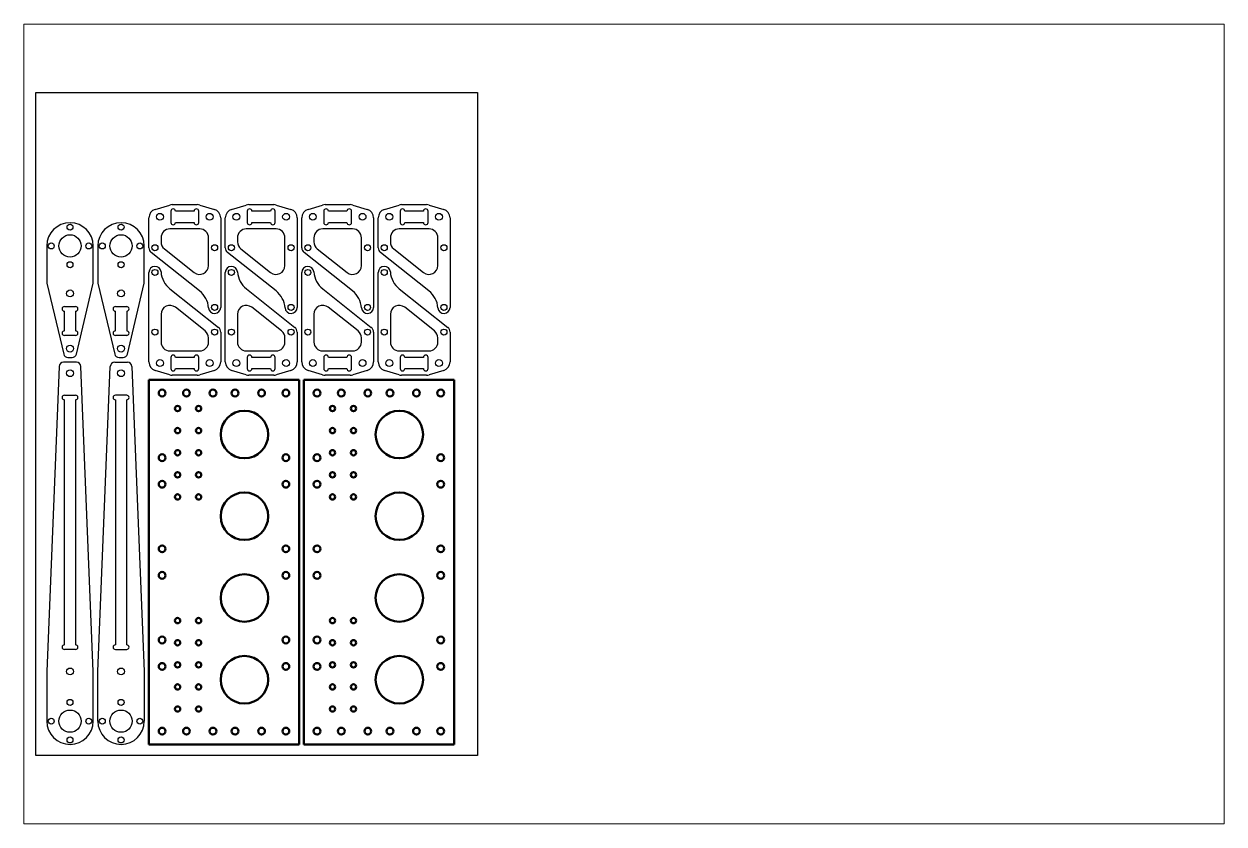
# Paper-space layout 'シート 1' of a CAD drawing. Extents: x 1.05 to 9.45, y 0.7 to 6.3.
# The model-space entities are those that its viewports show. They can reach past a viewport. Long polylines and large blocks are cut down to what shows.
import ezdxf

# ---------------------------------------------------------------- set-up
doc = ezdxf.new("R2010")
doc.units = 0
doc.header["$LTSCALE"] = 0.25
doc.header["$MEASUREMENT"] = 0
doc.layers.get('0').update_dxf_attribs({"linetype": 'CONTINUOUS'})
doc.layers.add('23', color=7, linetype='CONTINUOUS')
doc.layers.add('24', color=7, linetype='CONTINUOUS')
doc.layers.add('Visible (ISO)', color=7, linetype='CONTINUOUS', lineweight=50)

msp = doc.modelspace()

# ---------------------------------------------------------------- linework, layer by layer
msp.add_lwpolyline([(0, 0), (0, 300), (200, 300), (200, 0)], close=True)
at = {"layer": '23', "color": 7, "linetype": 'Continuous'}
for p, q in [((54.05, 247.14, 2), (60.64, 249.11, 2)), ((61.15, 246.33, 2), (61.15, 241.23, 2)), ((61.78, 249.28, 2), (73.11, 249.28, 2)), ((71.65, 246.33, 2), (63.25, 246.33, 2)), ((73.75, 241.23, 2), (73.75, 246.33, 2)), ((74.26, 249.11, 2), (80.85, 247.14, 2)), ((88.65, 247.14, 2), (95.24, 249.11, 2)), ((95.75, 246.33, 2), (95.75, 241.23, 2)), ((96.38, 249.28, 2), (107.71, 249.28, 2)), ((106.25, 246.33, 2), (97.85, 246.33, 2)), ((108.35, 241.23, 2), (108.35, 246.33, 2)), ((108.86, 249.11, 2), (115.45, 247.14, 2)), ((123.25, 247.14, 2), (129.84, 249.11, 2)), ((130.35, 246.33, 2), (130.35, 241.23, 2)), ((130.98, 249.28, 2), (142.31, 249.28, 2)), ((140.85, 246.33, 2), (132.45, 246.33, 2)), ((142.95, 241.23, 2), (142.95, 246.33, 2)), ((143.46, 249.11, 2), (150.05, 247.14, 2)), ((157.85, 247.14, 2), (164.44, 249.11, 2)), ((164.95, 246.33, 2), (164.95, 241.23, 2)), ((165.58, 249.28, 2), (176.91, 249.28, 2)), ((175.45, 246.33, 2), (167.05, 246.33, 2)), ((177.55, 241.23, 2), (177.55, 246.33, 2)), ((178.06, 249.11, 2), (184.65, 247.14, 2)), ((51.2, 229.78, 2), (51.2, 243.31, 2)), ((63.25, 241.23, 2), (71.65, 241.23, 2)), ((83.7, 243.31, 2), (83.7, 202.78, 2)), ((85.8, 229.78, 2), (85.8, 243.31, 2)), ((97.85, 241.23, 2), (106.25, 241.23, 2)), ((118.3, 243.31, 2), (118.3, 202.78, 2)), ((120.4, 229.78, 2), (120.4, 243.31, 2)), ((132.45, 241.23, 2), (140.85, 241.23, 2)), ((152.9, 243.31, 2), (152.9, 202.78, 2)), ((155, 229.78, 2), (155, 243.31, 2)), ((167.05, 241.23, 2), (175.45, 241.23, 2)), ((187.5, 243.31, 2), (187.5, 202.78, 2)), ((56.7, 234.28, 2), (56.7, 232.4, 2)), ((74.2, 238.28, 2), (60.7, 238.28, 2)), ((78.2, 221.69, 2), (78.2, 234.28, 2)), ((91.3, 234.28, 2), (91.3, 232.4, 2)), ((108.8, 238.28, 2), (95.3, 238.28, 2)), ((112.8, 221.69, 2), (112.8, 234.28, 2)), ((125.9, 234.28, 2), (125.9, 232.4, 2)), ((143.4, 238.28, 2), (129.9, 238.28, 2)), ((147.4, 221.69, 2), (147.4, 234.28, 2)), ((160.5, 234.28, 2), (160.5, 232.4, 2)), ((178, 238.28, 2), (164.5, 238.28, 2)), ((182, 221.69, 2), (182, 234.28, 2)), ((58.21, 229.27, 2), (71.71, 218.55, 2)), ((92.81, 229.27, 2), (106.31, 218.55, 2)), ((127.41, 229.27, 2), (140.91, 218.55, 2)), ((162.01, 229.27, 2), (175.51, 218.55, 2)), ((74.15, 210.23, 2), (52.24, 227.63, 2)), ((108.75, 210.23, 2), (86.84, 227.63, 2)), ((143.35, 210.23, 2), (121.44, 227.63, 2)), ((177.95, 210.23, 2), (156.04, 227.63, 2)), ((51.2, 178.08, 2), (51.2, 218.6, 2)), ((85.8, 178.08, 2), (85.8, 218.6, 2)), ((120.4, 178.08, 2), (120.4, 218.6, 2)), ((155, 178.08, 2), (155, 218.6, 2)), ((60.74, 211.15, 2), (82.66, 193.75, 2)), ((95.34, 211.15, 2), (117.26, 193.75, 2)), ((129.94, 211.15, 2), (151.86, 193.75, 2)), ((164.54, 211.15, 2), (186.46, 193.75, 2)), ((76.68, 192.11, 2), (63.18, 202.83, 2)), ((111.28, 192.11, 2), (97.78, 202.83, 2)), ((145.88, 192.11, 2), (132.38, 202.83, 2)), ((180.48, 192.11, 2), (166.98, 202.83, 2)), ((56.7, 199.69, 2), (56.7, 187.1, 2)), ((91.3, 199.69, 2), (91.3, 187.1, 2)), ((125.9, 199.69, 2), (125.9, 187.1, 2)), ((160.5, 199.69, 2), (160.5, 187.1, 2)), ((83.7, 191.6, 2), (83.7, 178.08, 2)), ((118.3, 191.6, 2), (118.3, 178.08, 2)), ((152.9, 191.6, 2), (152.9, 178.08, 2)), ((187.5, 191.6, 2), (187.5, 178.08, 2)), ((78.2, 187.1, 2), (78.2, 188.98, 2)), ((112.8, 187.1, 2), (112.8, 188.98, 2)), ((147.4, 187.1, 2), (147.4, 188.98, 2)), ((182, 187.1, 2), (182, 188.98, 2)), ((60.7, 183.1, 2), (74.2, 183.1, 2)), ((61.15, 180.15, 2), (61.15, 175.05, 2)), ((71.65, 180.15, 2), (63.25, 180.15, 2)), ((73.75, 175.05, 2), (73.75, 180.15, 2)), ((95.3, 183.1, 2), (108.8, 183.1, 2)), ((95.75, 180.15, 2), (95.75, 175.05, 2)), ((106.25, 180.15, 2), (97.85, 180.15, 2)), ((108.35, 175.05, 2), (108.35, 180.15, 2)), ((129.9, 183.1, 2), (143.4, 183.1, 2)), ((130.35, 180.15, 2), (130.35, 175.05, 2)), ((140.85, 180.15, 2), (132.45, 180.15, 2)), ((142.95, 175.05, 2), (142.95, 180.15, 2)), ((164.5, 183.1, 2), (178, 183.1, 2)), ((164.95, 180.15, 2), (164.95, 175.05, 2)), ((175.45, 180.15, 2), (167.05, 180.15, 2)), ((177.55, 175.05, 2), (177.55, 180.15, 2)), ((10.62, 176.08), (5, 38)), ((18.38, 178), (12.62, 178)), ((26, 38), (20.38, 176.08)), ((28.1, 38), (33.72, 176.08)), ((35.72, 178), (41.48, 178)), ((43.48, 176.08), (49.1, 38)), ((60.64, 172.27, 2), (54.05, 174.24, 2)), ((63.25, 175.05, 2), (71.65, 175.05, 2)), ((80.85, 174.24, 2), (74.26, 172.27, 2)), ((95.24, 172.27, 2), (88.65, 174.24, 2)), ((97.85, 175.05, 2), (106.25, 175.05, 2)), ((115.45, 174.24, 2), (108.86, 172.27, 2)), ((129.84, 172.27, 2), (123.25, 174.24, 2)), ((132.45, 175.05, 2), (140.85, 175.05, 2)), ((150.05, 174.24, 2), (143.46, 172.27, 2)), ((164.44, 172.27, 2), (157.85, 174.24, 2)), ((167.05, 175.05, 2), (175.45, 175.05, 2)), ((184.65, 174.24, 2), (178.06, 172.27, 2)), ((73.11, 172.1, 2), (61.78, 172.1, 2)), ((107.71, 172.1, 2), (96.38, 172.1, 2)), ((142.31, 172.1, 2), (130.98, 172.1, 2)), ((176.91, 172.1, 2), (165.58, 172.1, 2)), ((12.95, 163.05), (18.05, 163.05)), ((41.15, 163.05), (36.05, 163.05)), ((12.95, 50.05), (12.95, 160.95)), ((18.05, 160.95), (18.05, 50.05)), ((36.05, 160.95), (36.05, 50.05)), ((41.15, 50.05), (41.15, 160.95)), ((18.05, 47.95), (12.95, 47.95)), ((36.05, 47.95), (41.15, 47.95)), ((5, 38), (5, 15.5)), ((26, 15.5), (26, 38)), ((28.1, 15.5), (28.1, 38)), ((49.1, 38), (49.1, 15.5))]:
    msp.add_line(p, q, dxfattribs=at)
for centre, radius in [((56.2, 243.78, 2), 1.55), ((78.7, 243.78, 2), 1.55), ((90.8, 243.78, 2), 1.55), ((113.3, 243.78, 2), 1.55), ((125.4, 243.78, 2), 1.55), ((147.9, 243.78, 2), 1.55), ((160, 243.78, 2), 1.55), ((182.5, 243.78, 2), 1.55), ((53.95, 229.78, 2), 1.35), ((80.95, 229.78, 2), 1.35), ((88.55, 229.78, 2), 1.35), ((115.55, 229.78, 2), 1.35), ((123.15, 229.78, 2), 1.35), ((150.15, 229.78, 2), 1.35), ((157.75, 229.78, 2), 1.35), ((184.75, 229.78, 2), 1.35), ((53.95, 218.6, 2), 1.35), ((88.55, 218.6, 2), 1.35), ((123.15, 218.6, 2), 1.35), ((157.75, 218.6, 2), 1.35), ((80.95, 202.78, 2), 1.35), ((115.55, 202.78, 2), 1.35), ((150.15, 202.78, 2), 1.35), ((184.75, 202.78, 2), 1.35), ((53.95, 191.6, 2), 1.35), ((80.95, 191.6, 2), 1.35), ((88.55, 191.6, 2), 1.35), ((115.55, 191.6, 2), 1.35), ((123.15, 191.6, 2), 1.35), ((150.15, 191.6, 2), 1.35), ((157.75, 191.6, 2), 1.35), ((184.75, 191.6, 2), 1.35), ((15.5, 173), 1.55), ((38.6, 173), 1.55), ((56.2, 177.6, 2), 1.55), ((78.7, 177.6, 2), 1.55), ((90.8, 177.6, 2), 1.55), ((113.3, 177.6, 2), 1.55), ((125.4, 177.6, 2), 1.55), ((147.9, 177.6, 2), 1.55), ((160, 177.6, 2), 1.55), ((182.5, 177.6, 2), 1.55), ((15.5, 38), 1.55), ((38.6, 38), 1.55), ((15.5, 24), 1.35), ((38.6, 24), 1.35), ((7, 15.5), 1.35), ((15.5, 15.5), 5.05), ((24, 15.5), 1.35), ((30.1, 15.5), 1.35), ((38.6, 15.5), 5.05), ((47.1, 15.5), 1.35), ((15.5, 7), 1.35), ((38.6, 7), 1.35)]:
    msp.add_circle(centre, radius, dxfattribs=at)
for centre, radius, start, end in [((55.2, 243.31, 2), 4, 106.6992, 180), ((61.78, 245.28, 2), 4, 90, 106.6992), ((62.2, 246.33, 2), 1.05, 0, 180), ((72.7, 246.33, 2), 1.05, 0, 180), ((73.11, 245.28, 2), 4, 73.3008, 90), ((79.7, 243.31, 2), 4, 0, 73.3008), ((89.8, 243.31, 2), 4, 106.6992, 180), ((96.38, 245.28, 2), 4, 90, 106.6992), ((96.8, 246.33, 2), 1.05, 0, 180), ((107.3, 246.33, 2), 1.05, 0, 180), ((107.71, 245.28, 2), 4, 73.3008, 90), ((114.3, 243.31, 2), 4, 0, 73.3008), ((124.4, 243.31, 2), 4, 106.6992, 180), ((130.98, 245.28, 2), 4, 90, 106.6992), ((131.4, 246.33, 2), 1.05, 0, 180), ((141.9, 246.33, 2), 1.05, 0, 180), ((142.31, 245.28, 2), 4, 73.3008, 90), ((148.9, 243.31, 2), 4, 0, 73.3008), ((159, 243.31, 2), 4, 106.6992, 180), ((165.58, 245.28, 2), 4, 90, 106.6992), ((166, 246.33, 2), 1.05, 0, 180), ((176.5, 246.33, 2), 1.05, 0, 180), ((176.91, 245.28, 2), 4, 73.3008, 90), ((183.5, 243.31, 2), 4, 0, 73.3008), ((62.2, 241.23, 2), 1.05, 180, 0), ((72.7, 241.23, 2), 1.05, 180, 0), ((96.8, 241.23, 2), 1.05, 180, 0), ((107.3, 241.23, 2), 1.05, 180, 0), ((131.4, 241.23, 2), 1.05, 180, 0), ((141.9, 241.23, 2), 1.05, 180, 0), ((166, 241.23, 2), 1.05, 180, 0), ((176.5, 241.23, 2), 1.05, 180, 0), ((60.7, 234.28, 2), 4, 90, 180), ((74.2, 234.28, 2), 4, 0, 90), ((95.3, 234.28, 2), 4, 90, 180), ((108.8, 234.28, 2), 4, 0, 90), ((129.9, 234.28, 2), 4, 90, 180), ((143.4, 234.28, 2), 4, 0, 90), ((164.5, 234.28, 2), 4, 90, 180), ((178, 234.28, 2), 4, 0, 90), ((53.95, 229.78, 2), 2.75, 180, 231.5571), ((60.7, 232.4, 2), 4, 180, 231.5571), ((88.55, 229.78, 2), 2.75, 180, 231.5571), ((95.3, 232.4, 2), 4, 180, 231.5571), ((123.15, 229.78, 2), 2.75, 180, 231.5571), ((129.9, 232.4, 2), 4, 180, 231.5571), ((157.75, 229.78, 2), 2.75, 180, 231.5571), ((164.5, 232.4, 2), 4, 180, 231.5571), ((53.95, 218.6, 2), 2.75, 4.2364, 180), ((67.45, 219.6, 2), 10.79, 184.2364, 231.5571), ((74.2, 221.69, 2), 4, 231.5571, 0), ((88.55, 218.6, 2), 2.75, 4.2364, 180), ((102.05, 219.6, 2), 10.79, 184.2364, 231.5571), ((108.8, 221.69, 2), 4, 231.5571, 0), ((123.15, 218.6, 2), 2.75, 4.2364, 180), ((136.65, 219.6, 2), 10.79, 184.2364, 231.5571), ((143.4, 221.69, 2), 4, 231.5571, 0), ((157.75, 218.6, 2), 2.75, 4.2364, 180), ((171.25, 219.6, 2), 10.79, 184.2364, 231.5571), ((178, 221.69, 2), 4, 231.5571, 0), ((67.45, 201.78, 2), 10.79, 4.2364, 51.5571), ((102.05, 201.78, 2), 10.79, 4.2364, 51.5571), ((136.65, 201.78, 2), 10.79, 4.2364, 51.5571), ((171.25, 201.78, 2), 10.79, 4.2364, 51.5571), ((60.7, 199.69, 2), 4, 51.5571, 180), ((80.95, 202.78, 2), 2.75, 184.2364, 360), ((95.3, 199.69, 2), 4, 51.5571, 180), ((115.55, 202.78, 2), 2.75, 184.2364, 360), ((129.9, 199.69, 2), 4, 51.5571, 180), ((150.15, 202.78, 2), 2.75, 184.2364, 360), ((164.5, 199.69, 2), 4, 51.5571, 180), ((184.75, 202.78, 2), 2.75, 184.2364, 360), ((74.2, 188.98, 2), 4, 0, 51.5571), ((80.95, 191.6, 2), 2.75, 360, 51.5571), ((108.8, 188.98, 2), 4, 0, 51.5571), ((115.55, 191.6, 2), 2.75, 360, 51.5571), ((143.4, 188.98, 2), 4, 0, 51.5571), ((150.15, 191.6, 2), 2.75, 360, 51.5571), ((178, 188.98, 2), 4, 0, 51.5571), ((184.75, 191.6, 2), 2.75, 360, 51.5571), ((60.7, 187.1, 2), 4, 180, 270), ((74.2, 187.1, 2), 4, 270, 0), ((95.3, 187.1, 2), 4, 180, 270), ((108.8, 187.1, 2), 4, 270, 0), ((129.9, 187.1, 2), 4, 180, 270), ((143.4, 187.1, 2), 4, 270, 0), ((164.5, 187.1, 2), 4, 180, 270), ((178, 187.1, 2), 4, 270, 0), ((62.2, 180.15, 2), 1.05, 0, 180), ((72.7, 180.15, 2), 1.05, 0, 180), ((96.8, 180.15, 2), 1.05, 0, 180), ((107.3, 180.15, 2), 1.05, 0, 180), ((131.4, 180.15, 2), 1.05, 0, 180), ((141.9, 180.15, 2), 1.05, 0, 180), ((166, 180.15, 2), 1.05, 0, 180), ((176.5, 180.15, 2), 1.05, 0, 180), ((12.62, 176), 2, 90, 177.6688), ((18.38, 176), 2, 2.3312, 90), ((35.72, 176), 2, 90, 177.6688), ((41.48, 176), 2, 2.3312, 90), ((55.2, 178.08, 2), 4, 180, 253.3008), ((62.2, 175.05, 2), 1.05, 180, 0), ((72.7, 175.05, 2), 1.05, 180, 0), ((79.7, 178.08, 2), 4, 286.6992, 0), ((89.8, 178.08, 2), 4, 180, 253.3008), ((96.8, 175.05, 2), 1.05, 180, 0), ((107.3, 175.05, 2), 1.05, 180, 0), ((114.3, 178.08, 2), 4, 286.6992, 0), ((124.4, 178.08, 2), 4, 180, 253.3008), ((131.4, 175.05, 2), 1.05, 180, 0), ((141.9, 175.05, 2), 1.05, 180, 0), ((148.9, 178.08, 2), 4, 286.6992, 0), ((159, 178.08, 2), 4, 180, 253.3008), ((166, 175.05, 2), 1.05, 180, 0), ((176.5, 175.05, 2), 1.05, 180, 0), ((183.5, 178.08, 2), 4, 286.6992, 0), ((61.78, 176.1, 2), 4, 253.3008, 270), ((73.11, 176.1, 2), 4, 270, 286.6992), ((96.38, 176.1, 2), 4, 253.3008, 270), ((107.71, 176.1, 2), 4, 270, 286.6992), ((130.98, 176.1, 2), 4, 253.3008, 270), ((142.31, 176.1, 2), 4, 270, 286.6992), ((165.58, 176.1, 2), 4, 253.3008, 270), ((176.91, 176.1, 2), 4, 270, 286.6992), ((12.95, 162), 1.05, 90, 270), ((18.05, 162), 1.05, 270, 90), ((36.05, 162), 1.05, 90, 270), ((41.15, 162), 1.05, 270, 90), ((12.95, 49), 1.05, 90, 270), ((18.05, 49), 1.05, 270, 90), ((36.05, 49), 1.05, 90, 270), ((41.15, 49), 1.05, 270, 90), ((15.5, 15.5), 10.5, 180, 0), ((38.6, 15.5), 10.5, 180, 0)]:
    msp.add_arc(centre, radius, start, end, dxfattribs=at)
at = {"layer": '24', "color": 7, "linetype": 'Continuous'}
for p, q in [((5, 230.6), (5, 213.69)), ((26, 213.69), (26, 230.6)), ((28.1, 230.6), (28.1, 213.69)), ((49.1, 213.69), (49.1, 230.6)), ((5, 213.69), (12.63, 181.64)), ((18.37, 181.64), (26, 213.69)), ((28.1, 213.69), (35.73, 181.64)), ((41.47, 181.64), (49.1, 213.69)), ((12.95, 203.15), (18.05, 203.15)), ((12.95, 192.15), (12.95, 201.05)), ((18.05, 201.05), (18.05, 192.15)), ((36.05, 203.15), (41.15, 203.15)), ((36.05, 192.15), (36.05, 201.05)), ((41.15, 201.05), (41.15, 192.15)), ((18.05, 190.05), (12.95, 190.05)), ((41.15, 190.05), (36.05, 190.05)), ((14.58, 180.1), (16.42, 180.1)), ((37.68, 180.1), (39.52, 180.1))]:
    msp.add_line(p, q, dxfattribs=at)
for centre, radius in [((15.5, 239.1), 1.35), ((38.6, 239.1), 1.35), ((15.5, 230.6), 5.05), ((38.6, 230.6), 5.05), ((7, 230.6), 1.35), ((24, 230.6), 1.35), ((30.1, 230.6), 1.35), ((47.1, 230.6), 1.35), ((15.5, 222.1), 1.35), ((38.6, 222.1), 1.35), ((15.5, 209.1), 1.55), ((38.6, 209.1), 1.55), ((15.5, 184.1), 1.55), ((38.6, 184.1), 1.55)]:
    msp.add_circle(centre, radius, dxfattribs=at)
for centre, radius, start, end in [((15.5, 230.6), 10.5, 0, 180), ((38.6, 230.6), 10.5, 0, 180), ((12.95, 202.1), 1.05, 90, 270), ((18.05, 202.1), 1.05, 270, 90), ((36.05, 202.1), 1.05, 90, 270), ((41.15, 202.1), 1.05, 270, 90), ((12.95, 191.1), 1.05, 90, 270), ((18.05, 191.1), 1.05, 270, 90), ((36.05, 191.1), 1.05, 90, 270), ((41.15, 191.1), 1.05, 270, 90), ((14.58, 182.1), 2, 193.3969, 270), ((16.42, 182.1), 2, 270, 346.6031), ((37.68, 182.1), 2, 193.3969, 270), ((39.52, 182.1), 2, 270, 346.6031)]:
    msp.add_arc(centre, radius, start, end, dxfattribs=at)
at = {"layer": 'Visible (ISO)'}
for p, q in [((51.2, 170), (51.2, 5)), ((119.2, 170), (51.2, 170)), ((119.2, 5), (119.2, 170)), ((121.3, 170), (121.3, 5)), ((189.3, 170), (121.3, 170)), ((189.3, 5), (189.3, 170)), ((51.2, 5), (119.2, 5)), ((121.3, 5), (189.3, 5))]:
    msp.add_line(p, q, dxfattribs=at)
for centre, radius in [((57.2, 164), 1.55), ((68.2, 164), 1.55), ((80.2, 164), 1.55), ((90.2, 164), 1.55), ((102.2, 164), 1.55), ((113.2, 164), 1.55), ((127.3, 164), 1.55), ((138.3, 164), 1.55), ((150.3, 164), 1.55), ((160.3, 164), 1.55), ((172.3, 164), 1.55), ((183.3, 164), 1.55), ((64.2, 157), 1.2), ((73.7, 157), 1.2), ((134.3, 157), 1.2), ((143.8, 157), 1.2), ((94.45, 145.25), 10.75), ((164.55, 145.25), 10.75), ((64.2, 147), 1.2), ((73.7, 147), 1.2), ((134.3, 147), 1.2), ((143.8, 147), 1.2), ((57.2, 134.75), 1.55), ((64.2, 137), 1.2), ((73.7, 137), 1.2), ((113.2, 134.75), 1.55), ((127.3, 134.75), 1.55), ((134.3, 137), 1.2), ((143.8, 137), 1.2), ((183.3, 134.75), 1.55), ((64.2, 127), 1.2), ((73.7, 127), 1.2), ((134.3, 127), 1.2), ((143.8, 127), 1.2), ((57.2, 122.75), 1.55), ((113.2, 122.75), 1.55), ((127.3, 122.75), 1.55), ((183.3, 122.75), 1.55), ((64.2, 117), 1.2), ((73.7, 117), 1.2), ((94.45, 108.25), 10.75), ((134.3, 117), 1.2), ((143.8, 117), 1.2), ((164.55, 108.25), 10.75), ((57.2, 93.5), 1.55), ((113.2, 93.5), 1.55), ((127.3, 93.5), 1.55), ((183.3, 93.5), 1.55), ((57.2, 81.5), 1.55), ((94.45, 71.25), 10.75), ((113.2, 81.5), 1.55), ((127.3, 81.5), 1.55), ((164.55, 71.25), 10.75), ((183.3, 81.5), 1.55), ((64.2, 61), 1.2), ((73.7, 61), 1.2), ((134.3, 61), 1.2), ((143.8, 61), 1.2), ((57.2, 52.25), 1.55), ((64.2, 51), 1.2), ((73.7, 51), 1.2), ((113.2, 52.25), 1.55), ((127.3, 52.25), 1.55), ((134.3, 51), 1.2), ((143.8, 51), 1.2), ((183.3, 52.25), 1.55), ((94.45, 34.25), 10.75), ((164.55, 34.25), 10.75), ((57.2, 40.25), 1.55), ((64.2, 41), 1.2), ((73.7, 41), 1.2), ((113.2, 40.25), 1.55), ((127.3, 40.25), 1.55), ((134.3, 41), 1.2), ((143.8, 41), 1.2), ((183.3, 40.25), 1.55), ((64.2, 31), 1.2), ((73.7, 31), 1.2), ((134.3, 31), 1.2), ((143.8, 31), 1.2), ((64.2, 21), 1.2), ((73.7, 21), 1.2), ((134.3, 21), 1.2), ((143.8, 21), 1.2), ((57.2, 11), 1.55), ((68.2, 11), 1.55), ((80.2, 11), 1.55), ((90.2, 11), 1.55), ((102.2, 11), 1.55), ((113.2, 11), 1.55), ((127.3, 11), 1.55), ((138.3, 11), 1.55), ((150.3, 11), 1.55), ((160.3, 11), 1.55), ((172.3, 11), 1.55), ((183.3, 11), 1.55)]:
    msp.add_circle(centre, radius, dxfattribs=at)

psp = doc.layouts.new('シート 1')

# ---------------------------------------------------------------- viewports
at = {"layer": '0'}
psp.add_viewport(center=(5.25, 3.5), size=(8.4, 5.6), view_center_point=(266.2412, 150), view_height=362.088062, dxfattribs=at)

doc.saveas('drawing.dxf')
